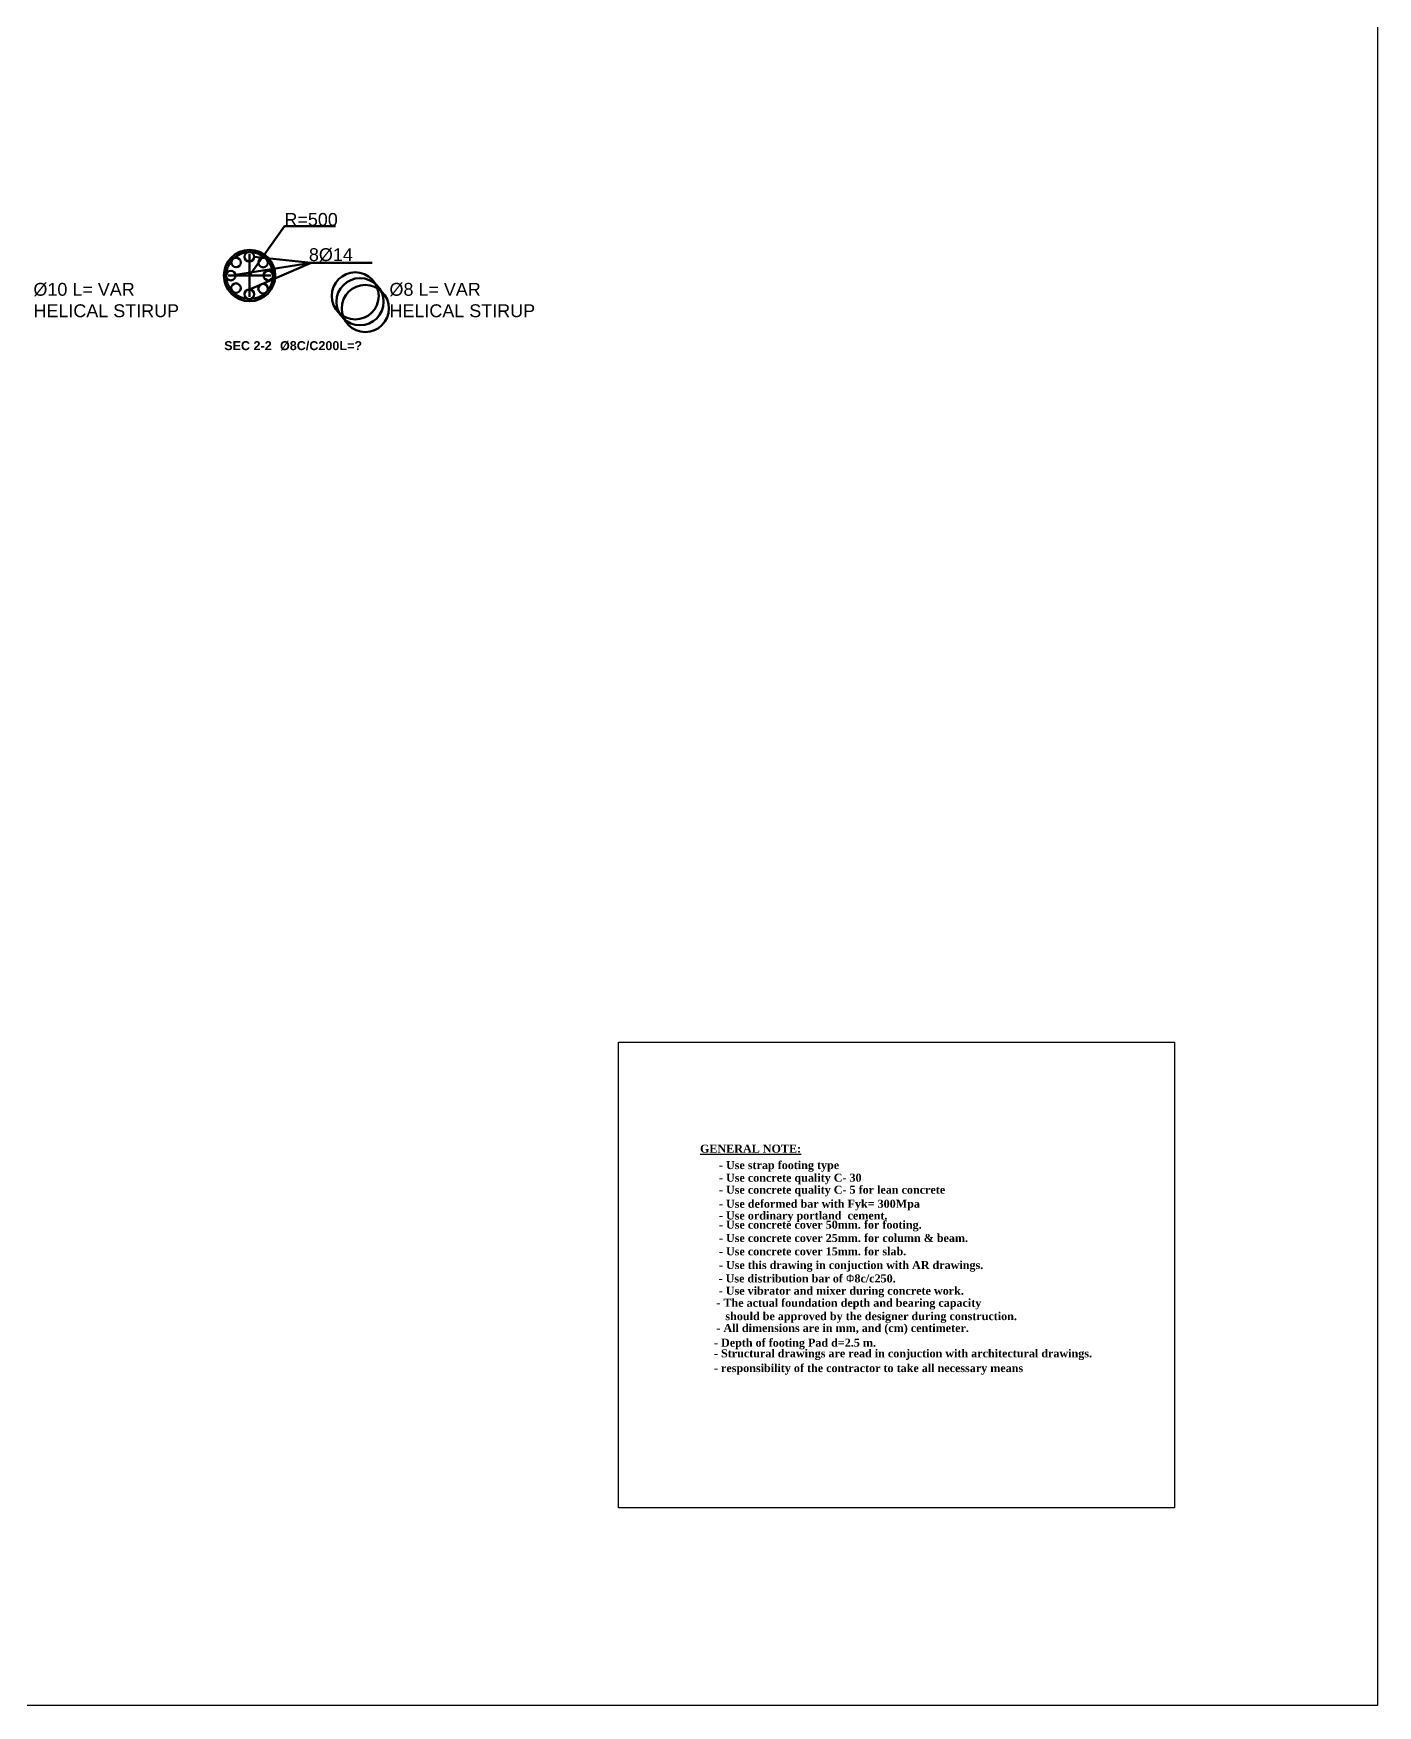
# Model space of a CAD drawing. Header units: millimetres. Extents: x -73920 to 111210, y -48963 to 87920.
# Drawn here: x 86105 to 111210, y -12330 to 18900 of the extents above; entities that cross this region are included whole.
import ezdxf

# ---------------------------------------------------------------- set-up
doc = ezdxf.new("R2010")
doc.units = ezdxf.units.MM
doc.header["$LTSCALE"] = 100
doc.header["$MEASUREMENT"] = 0
doc.linetypes.add('DOT2', pattern=[0.125, 0, -0.125])
doc.layers.add('text', color=5, linetype='Continuous')
doc.layers.add('water', color=150, linetype='DOT2')
doc.layers.add('texts', color=3, linetype='Continuous', lineweight=15)
doc.layers.add('wal', color=7, linetype='Continuous', lineweight=50)
doc.styles.add('50', font='arial.ttf', dxfattribs={"height": 150})
doc.styles.add('SANSSERIFBOLD', font='sasb____.pfb', dxfattribs={"height": 70})

msp = doc.modelspace()

# ---------------------------------------------------------------- linework, layer by layer
at = {"color": 0, "lineweight": 50}
for p, q in [((90142.71762171, 14378.0195231), (90792.60858154, 15301.33604379)), ((90792.60858154, 15301.33604379), (91747.53354743, 15301.33604379))]:
    msp.add_line(p, q, dxfattribs=at)
at = {"color": 8, "lineweight": 50}
for p, q in [((90142.71762171, 13978.0195231), (90142.71762171, 14778.0195231)), ((89742.71762171, 14378.0195231), (90542.71762171, 14378.0195231))]:
    msp.add_line(p, q, dxfattribs=at)
at = {"color": 0, "lineweight": 50}
msp.add_lwpolyline([(90138.12972628, 14117.10198628), (91293.15981115, 14617.1707197), (90227.72972628, 14729.2901708), (91293.15981115, 14617.1707197), (89880.80133051, 14392.11893008), (91293.15981115, 14617.1707197), (92429.21310757, 14617.1707197)], dxfattribs=at)
for centre, radius in [((90142.71762171, 14378.0195231), 480), ((90142.71762171, 14378.0195231), 440), ((89890.53857841, 14621.3340165), 89.6), ((90138.12972628, 14729.2901708), 89.6), ((90395.24558563, 14620.98271202), 89.6), ((89792.31762171, 14378.0195231), 89.6), ((90492.39593324, 14378.0195231), 89.6), ((92115.5686308, 13998.58520897), 440), ((89886.98675525, 14143.8244265), 89.6), ((90138.12972628, 14027.50198628), 89.6), ((90394.89666506, 14134.70502974), 89.6), ((92204.79534364, 13889.50914993), 440), ((92303.36988726, 13763.43351663), 440)]:
    msp.add_circle(centre, radius, dxfattribs=at)
at = {"layer": 'water', "color": 0, "linetype": 'ByBlock', "lineweight": 25}
for points in [[(52280, 58780), (111210, 58780), (111210, -12330), (52280, -12330)], [(97030, 60), (107420, 60), (107420, -8640), (97030, -8640)]]:
    msp.add_lwpolyline(points, close=True, dxfattribs=at)

# ---------------------------------------------------------------- texts
at = {"layer": 'text', "color": 7, "char_height": 149.4822713805, "attachment_point": 7, "style": 'SANSSERIFBOLD'}
for s, insert in [('{\\fTimes New Roman|b1|i0|c0|p18;\\LGENERAL NOTE:}', (98555.03276275, -2006.99526538)), ('{\\fTimes New Roman|b1|i0|c0|p18;- Use strap footing type}', (98908.80747168, -2360.98598916)), ('{\\fTimes New Roman|b1|i0|c0|p18;- Use concrete quality C- 30}', (98908.80747168, -2595.17488099)), ('{\\fTimes New Roman|b1|i0|c0|p18;- Use concrete quality C- 5 for lean concrete}', (98908.80747168, -2819.39828806)), ('{\\fTimes New Roman|b1|i0|c0|p18;- Use deformed bar with Fyk= 300Mpa}', (98908.80747168, -3081.83472087)), ('{\\fTimes New Roman|b1|i0|c0|p18;- Use ordinary portland  cement.}', (98908.80747168, -3301.07538556)), ('{\\fTimes New Roman|b1|i0|c0|p18;- Use concrete cover 50mm. for footing.}', (98908.80747168, -3473.70089026)), ('{\\fTimes New Roman|b1|i0|c0|p18;- Use concrete cover 25mm. for column & beam.}', (98908.80747168, -3674.90071531)), ('{\\fTimes New Roman|b1|i0|c0|p18;- Use concrete cover 15mm. for slab.}', (98908.80747168, -3924.03783428)), ('{\\fTimes New Roman|b1|i0|c0|p18;- Use this drawing in conjuction with AR drawings.}', (98908.80747168, -4227.27669176)), ('{\\fTimes New Roman|b1|i0|c0|p18;- Use distribution bar of \\fSymbol|b0|i0|c2|p18;F\\fTimes New Roman|b1|i0|c0|p18;8c/c250. }', (98902.84202774, -4430.52381553)), ('{\\fTimes New Roman|b1|i0|c0|p18;   - Use vibrator and mixer during concrete work.}', (98735.72539053, -4706.70413943)), ('{\\fTimes New Roman|b1|i0|c0|p18;- The actual foundation depth and bearing capacity \\P   should be approved by the designer during construction.}', (98860.7506225, -5182.21030961)), ('{\\fTimes New Roman|b1|i0|c0|p18;- All dimensions are in mm, and (cm) centimeter.}', (98860.7506225, -5401.4509743)), ('{\\fTimes New Roman|b1|i0|c0|p18;- Depth of footing Pad d=2.5 m.}', (98815.80895803, -5677.54910526)), ('{\\fTimes New Roman|b1|i0|c0|p18;- Structural drawings are read in conjuction with architectural drawings.}', (98815.80895803, -5876.85880043)), ('{\\fTimes New Roman|b1|i0|c0|p18;- responsibility of the contractor to take all necessary means}', (98815.80895803, -6150.9096313))]:
    msp.add_mtext(s, dxfattribs=dict(at, insert=insert))
at = {"layer": 'texts', "lineweight": 50, "ltscale": 2, "char_height": 168, "attachment_point": 1}
for s, insert, width in [('{\\fArial|b1|i0|c0|p34;SEC 2-2}', (89668.19790458, 13152.95720588), 1041.943320334), ('{\\fArial|b1|i0|c0|p34;%%C8C/C200L=?}', (90710.14122492, 13152.95720588), 583.3951356887)]:
    msp.add_mtext(s, dxfattribs=dict(at, insert=insert, width=width))
at = {"layer": 'wal', "lineweight": 50, "char_height": 240, "attachment_point": 1, "style": '50'}
for s, insert in [('R=500', (90792.60858154, 15546.57478867)), ('8%%C14', (91250.38065646, 14888.69731491)), ('%%C10 L= VAR\\PHELICAL STIRUP', (86105.32416838, 14240.9554215)), ('%%C8 L= VAR\\PHELICAL STIRUP', (92755.32416838, 14240.9554215))]:
    msp.add_mtext(s, dxfattribs=dict(at, insert=insert))

doc.saveas('drawing.dxf')
